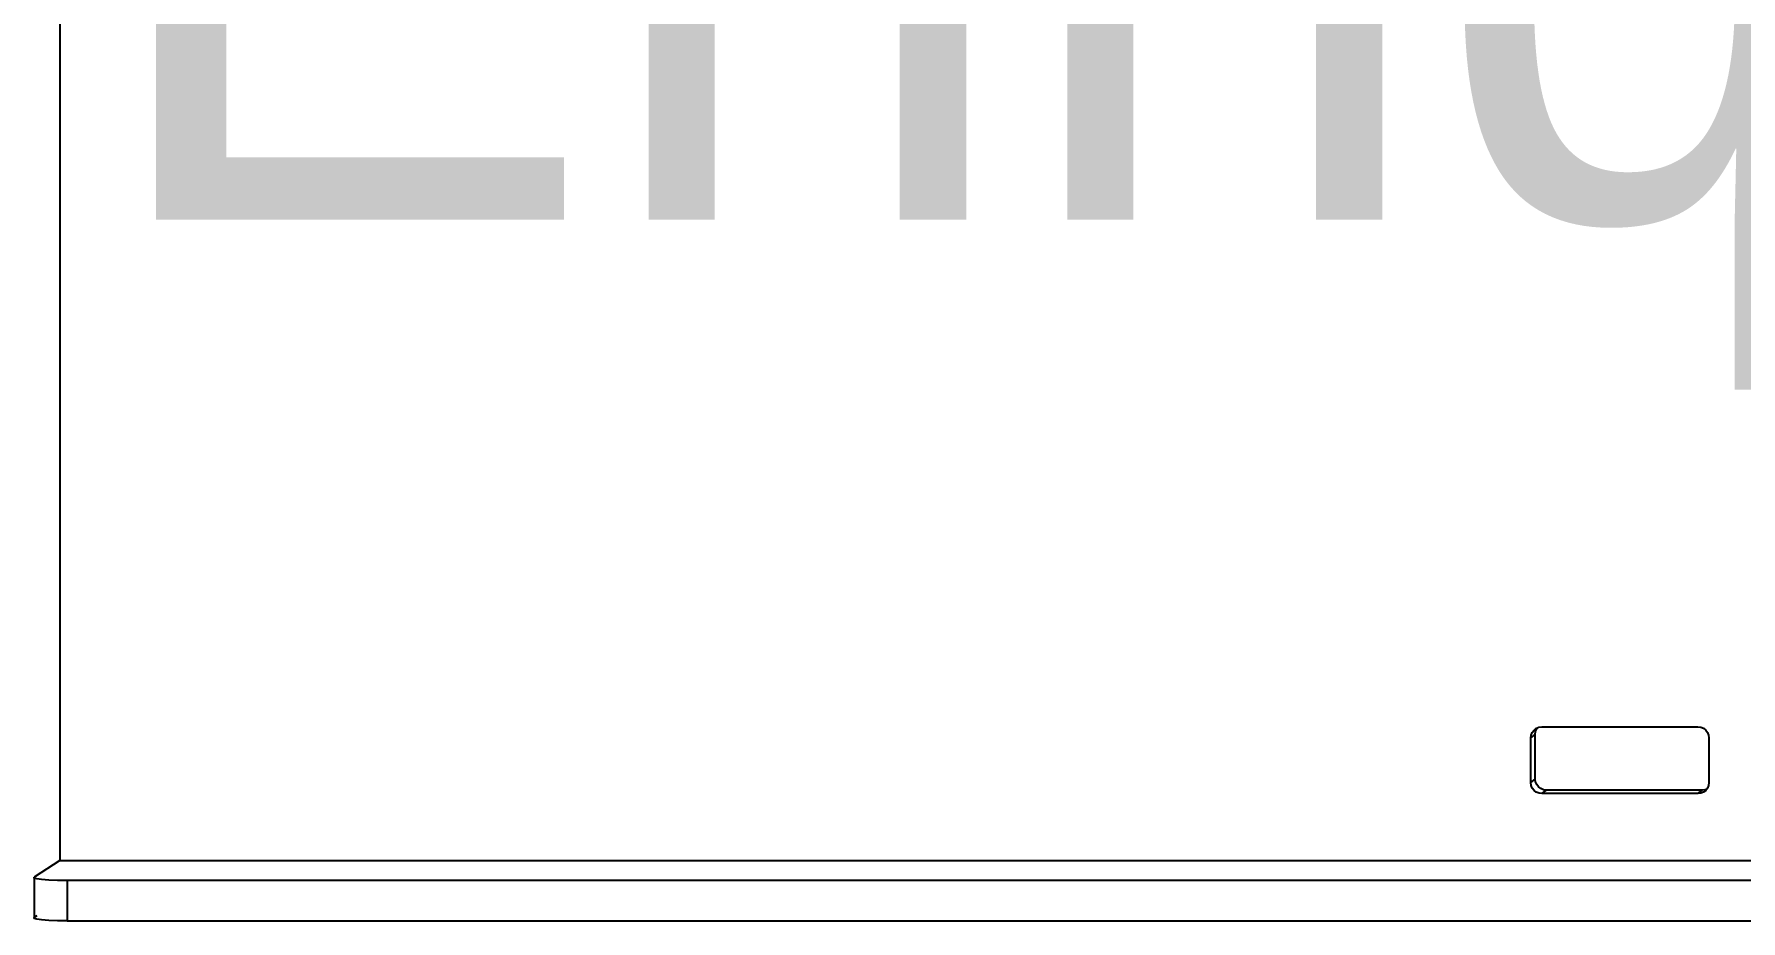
# Model space of a CAD drawing. Extents: x -4.2 to 4.2, y -5.7 to 5.7.
# Drawn here: x -3.117 to -2.51, y -2.037 to -1.722 of the extents above; entities that cross this region are included whole.
import ezdxf

# ---------------------------------------------------------------- set-up
doc = ezdxf.new("R2010")
doc.units = 0
doc.layers.get('0').update_dxf_attribs({"linetype": 'CONTINUOUS'})

msp = doc.modelspace()

# ---------------------------------------------------------------- linework, layer by layer
for p, q in [((-3.10766, -1.45928), (-3.10766, -2.01586)), ((-2.58497, -1.97128), (-2.58457, -1.97032)), ((-2.58457, -1.97032), (-2.58394, -1.9695)), ((-2.58394, -1.9695), (-2.58314, -1.96889)), ((-2.58349, -1.97107), (-2.58336, -1.97005)), ((-2.58336, -1.97005), (-2.58296, -1.96909)), ((-2.58314, -1.96889), (-2.58264, -1.96868)), ((-2.58296, -1.96909), (-2.58264, -1.96868)), ((-2.58264, -1.96868), (-2.58218, -1.96849)), ((-2.58218, -1.96849), (-2.58116, -1.96836)), ((-2.58116, -1.96836), (-2.52574, -1.96836)), ((-2.52574, -1.96836), (-2.52471, -1.96849)), ((-2.52471, -1.96849), (-2.52376, -1.96889)), ((-2.52376, -1.96889), (-2.52294, -1.96952)), ((-2.52294, -1.96952), (-2.52231, -1.97034)), ((-2.52231, -1.97034), (-2.52191, -1.97129)), ((-2.5851, -1.9723), (-2.58349, -1.97107)), ((-2.5851, -1.9723), (-2.58497, -1.97128)), ((-2.5851, -1.98814), (-2.5851, -1.9723)), ((-2.58349, -1.9869), (-2.58349, -1.97107)), ((-2.52191, -1.97129), (-2.52178, -1.97231)), ((-2.52178, -1.97231), (-2.52178, -1.98815)), ((-2.5851, -1.98814), (-2.58349, -1.9869)), ((-2.58497, -1.98916), (-2.5851, -1.98814)), ((-2.58336, -1.98792), (-2.58349, -1.9869)), ((-2.58296, -1.98888), (-2.58336, -1.98792)), ((-2.58233, -1.98969), (-2.58296, -1.98888)), ((-2.52178, -1.98815), (-2.52191, -1.98917)), ((-2.58457, -1.99011), (-2.58497, -1.98916)), ((-2.58394, -1.99093), (-2.58457, -1.99011)), ((-2.58312, -1.99156), (-2.58394, -1.99093)), ((-2.58217, -1.99196), (-2.58312, -1.99156)), ((-2.58151, -1.99032), (-2.58233, -1.98969)), ((-2.58114, -1.99209), (-2.58217, -1.99196)), ((-2.58056, -1.99072), (-2.58151, -1.99032)), ((-2.58114, -1.99209), (-2.57953, -1.99085)), ((-2.52572, -1.99209), (-2.58114, -1.99209)), ((-2.57953, -1.99085), (-2.58056, -1.99072)), ((-2.52415, -1.99085), (-2.57953, -1.99085)), ((-2.52572, -1.99209), (-2.52415, -1.99085)), ((-2.5247, -1.99196), (-2.52572, -1.99209)), ((-2.52374, -1.99156), (-2.5247, -1.99196)), ((-2.52312, -1.99072), (-2.52415, -1.99085)), ((-2.52294, -1.99095), (-2.52374, -1.99156)), ((-2.5226, -1.9905), (-2.52312, -1.99072)), ((-2.5226, -1.9905), (-2.52294, -1.99095)), ((-2.52231, -1.99013), (-2.5226, -1.9905)), ((-2.52191, -1.98917), (-2.52231, -1.99013)), ((-3.10766, -2.01586), (-3.11681, -2.02179)), ((-3.10766, -2.01586), (-1.99923, -2.01585)), ((-3.11682, -2.0221), (-3.11681, -2.02179)), ((-3.11592, -2.02239), (-3.11682, -2.0221)), ((-3.11682, -2.0221), (-3.11681, -2.03609)), ((-3.11415, -2.02264), (-3.11592, -2.02239)), ((-3.11165, -2.02283), (-3.11415, -2.02264)), ((-3.10857, -2.02295), (-3.11165, -2.02283)), ((-3.10514, -2.02299), (-3.10857, -2.02295)), ((-2.01982, -2.02299), (-3.10514, -2.02299)), ((-3.10514, -2.02299), (-3.10514, -2.03729)), ((-3.11682, -2.0364), (-3.11681, -2.03609)), ((-3.11592, -2.03669), (-3.11682, -2.0364)), ((-3.11592, -2.03551), (-3.11681, -2.03609)), ((-3.11415, -2.03694), (-3.11592, -2.03669)), ((-3.11165, -2.03713), (-3.11415, -2.03694)), ((-3.10857, -2.03725), (-3.11165, -2.03713)), ((-3.10514, -2.03729), (-3.10857, -2.03725)), ((-3.10514, -2.03729), (-2.01982, -2.03729))]:
    msp.add_line(p, q)

# ---------------------------------------------------------------- texts
msp.add_text('Enrique', height=0.2).set_placement((-3.09542, -1.78826))

doc.saveas('drawing.dxf')
